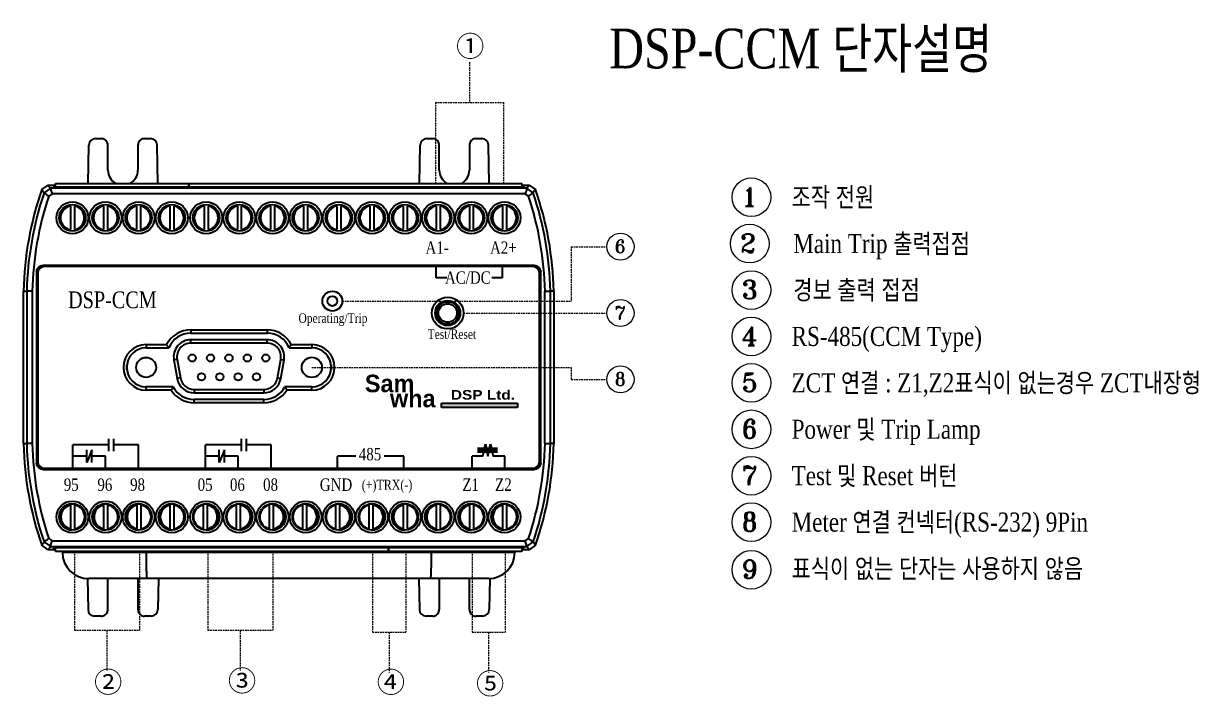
# Model space of a CAD drawing. Header units: millimetres. Extents: x 46 to 886, y 51 to 632.
# Drawn here: x 295.8 to 473.1, y 219 to 320.5 of the extents above; entities that cross this region are included whole.
import ezdxf
from ezdxf.enums import TextEntityAlignment as Align

# ---------------------------------------------------------------- set-up
doc = ezdxf.new("R2010")
doc.units = ezdxf.units.MM
doc.linetypes.add('DASHED2', pattern=[0.375, 0.25, -0.125])
for name, color, linetype in [('02___PRT_ALL_AXES', 7, 'Continuous'), ('03___PRT_ALL_CURVES', 7, 'Continuous'), ('40', 4, 'Continuous'), ('도면층1', 7, 'Continuous')]:
    doc.layers.add(name, color=color, linetype=linetype)
doc.styles.add('SS', font='batang.ttc', dxfattribs={"width": 0.8})
doc.styles.get("Standard").update_dxf_attribs({"font": 'BareunDotumPro1.ttf'})
doc.styles.add('STYLE2', font='romant.shx')
doc.styles.add('굴림체', font='arial.ttf')

msp = doc.modelspace()

# ---------------------------------------------------------------- hatches: boundary and pattern name
msp.add_hatch(color=5).paths.add_polyline_path([(358.89, 262.595), (358.89, 263.248), (370.36, 263.248), (370.36, 262.595)])

# ---------------------------------------------------------------- linework, layer by layer
at = {"color": 1, "linetype": 'DASHED2', "lineweight": 18}
for p, q in [((363.098, 314.654), (363.098, 308.569)), ((357.948, 308.569), (357.948, 296.377)), ((368.248, 308.569), (368.248, 296.377)), ((378.459, 286.827), (378.459, 278.627)), ((378.459, 268.627), (378.459, 266.827)), ((303.488, 240.877), (303.488, 229.019)), ((313.298, 240.877), (313.298, 229.019)), ((323.613, 240.877), (323.613, 229.019)), ((333.423, 240.877), (333.423, 229.019)), ((348.488, 240.877), (348.488, 228.685)), ((353.488, 240.877), (353.488, 228.685)), ((363.488, 240.877), (363.488, 228.685)), ((368.488, 240.877), (368.488, 228.685)), ((308.393, 229.019), (308.393, 222.934)), ((328.518, 229.019), (328.518, 222.934)), ((350.988, 228.685), (350.988, 222.6)), ((365.988, 228.685), (365.988, 222.6))]:
    msp.add_line(p, q, dxfattribs=at)
at = {"color": 1, "linetype": 'DASHED2', "lineweight": 5}
for p, q in [((357.948, 308.569), (368.248, 308.569)), ((378.459, 286.827), (383.829, 286.827)), ((343.91, 278.627), (378.459, 278.627)), ((362.213, 276.827), (378.459, 276.827)), ((378.459, 276.827), (383.829, 276.827)), ((339.313, 268.627), (378.459, 268.627)), ((378.459, 266.827), (383.829, 266.827)), ((303.488, 229.019), (313.298, 229.019)), ((323.613, 229.019), (333.423, 229.019)), ((348.488, 228.685), (353.488, 228.685)), ((363.488, 228.685), (368.488, 228.685))]:
    msp.add_line(p, q, dxfattribs=at)
at = {"color": 7, "linetype": 'Continuous'}
for p, q in [((305.568, 296.377), (305.668, 302.144)), ((306.668, 303.127), (307.546, 303.127)), ((308.546, 298.377), (308.546, 302.127)), ((313.081, 302.127), (313.081, 298.377)), ((314.081, 303.127), (314.958, 303.127)), ((316.059, 296.377), (315.958, 302.144)), ((355.568, 296.377), (355.668, 302.144)), ((356.668, 303.127), (357.546, 303.127)), ((358.546, 298.377), (358.546, 302.127)), ((363.081, 302.127), (363.081, 298.377)), ((364.081, 303.127), (364.958, 303.127)), ((366.059, 296.377), (365.958, 302.144)), ((298.574, 295.456), (299.518, 296.127)), ((299.518, 296.127), (300.623, 296.127)), ((300.264, 296.127), (300.434, 295.788)), ((300.623, 296.377), (320.748, 296.377)), ((300.623, 295.788), (300.623, 296.377)), ((320.748, 296.377), (320.748, 295.788)), ((320.751, 296.377), (371.001, 296.377)), ((320.751, 295.788), (320.751, 296.377)), ((371.001, 296.377), (371.001, 295.788)), ((371.001, 296.127), (372.108, 296.127)), ((371.362, 296.127), (371.193, 295.788)), ((372.108, 296.127), (373.052, 295.456)), ((299.873, 295.631), (298.926, 294.953)), ((300.138, 294.803), (299.625, 294.435)), ((371.754, 295.631), (299.872, 295.631)), ((371.488, 294.803), (300.138, 294.803)), ((371.193, 295.788), (300.434, 295.788)), ((372.001, 294.435), (371.488, 294.803)), ((372.7, 294.953), (371.754, 295.631)), ((302.886, 292.952), (302.886, 289.402)), ((303.486, 292.952), (303.486, 289.402)), ((307.886, 292.952), (307.886, 289.402)), ((308.486, 292.952), (308.486, 289.402)), ((312.886, 292.952), (312.886, 289.402)), ((313.486, 292.952), (313.486, 289.402)), ((317.886, 292.952), (317.886, 289.402)), ((318.486, 292.952), (318.486, 289.402)), ((323.076, 292.952), (323.076, 289.402)), ((323.676, 292.952), (323.676, 289.402)), ((328.076, 292.952), (328.076, 289.402)), ((328.676, 292.952), (328.676, 289.402)), ((333.076, 292.952), (333.076, 289.402)), ((333.676, 292.952), (333.676, 289.402)), ((338.076, 292.952), (338.076, 289.402)), ((338.676, 292.952), (338.676, 289.402)), ((343.076, 292.952), (343.076, 289.402)), ((343.676, 292.952), (343.676, 289.402)), ((348.076, 292.952), (348.076, 289.402)), ((348.676, 292.952), (348.676, 289.402)), ((353.076, 292.952), (353.076, 289.402)), ((353.676, 292.952), (353.676, 289.402)), ((358.076, 292.952), (358.076, 289.402)), ((358.676, 292.952), (358.676, 289.402)), ((363.076, 292.952), (363.076, 289.402)), ((363.676, 292.952), (363.676, 289.402)), ((368.076, 292.952), (368.076, 289.402)), ((368.676, 292.952), (368.676, 289.402)), ((372.838, 284.001), (298.789, 284.001)), ((298.789, 284.001), (298.813, 283.977)), ((372.813, 283.977), (298.813, 283.977)), ((372.663, 283.827), (298.963, 283.827)), ((358.078, 282.15), (358.078, 283.848)), ((368.078, 282.15), (368.078, 283.848)), ((372.838, 284.001), (372.813, 283.977)), ((297.789, 283.002), (297.789, 254.252)), ((297.789, 283.002), (297.813, 282.977)), ((297.813, 282.977), (297.813, 254.277)), ((297.963, 282.827), (297.963, 254.427)), ((373.663, 254.427), (373.663, 282.827)), ((373.838, 283.002), (373.813, 282.977)), ((373.813, 254.277), (373.813, 282.977)), ((373.838, 254.252), (373.838, 283.002)), ((295.813, 257.127), (295.813, 280.127)), ((295.813, 280.127), (296.309, 280.122)), ((296.309, 280.122), (296.309, 257.132)), ((297.137, 280.122), (296.309, 280.122)), ((297.137, 280.106), (297.137, 257.148)), ((374.489, 280.122), (375.317, 280.122)), ((374.489, 257.148), (374.489, 280.106)), ((375.813, 280.127), (375.317, 280.122)), ((375.317, 257.132), (375.317, 280.122)), ((375.813, 280.127), (375.813, 257.127)), ((321.063, 274.297), (321.063, 273.797)), ((321.063, 274.297), (332.563, 274.297)), ((321.063, 273.797), (332.563, 273.797)), ((332.563, 274.297), (332.563, 273.797)), ((314.313, 272.062), (314.313, 271.562)), ((314.313, 272.062), (317.412, 272.062)), ((314.313, 271.562), (317.732, 271.562)), ((321.063, 272.297), (321.063, 272.797)), ((332.563, 272.797), (321.063, 272.797)), ((332.563, 272.297), (321.063, 272.297)), ((332.563, 272.297), (332.563, 272.797)), ((335.894, 271.562), (339.313, 271.562)), ((336.214, 272.062), (339.313, 272.062)), ((339.313, 272.062), (339.313, 271.562)), ((318.995, 269.832), (318.503, 269.745)), ((318.503, 269.745), (318.996, 266.945)), ((318.995, 269.832), (319.489, 267.032)), ((334.138, 267.032), (334.631, 269.832)), ((334.63, 266.945), (335.124, 269.745)), ((334.631, 269.832), (335.124, 269.745)), ((319.489, 267.032), (318.996, 266.945)), ((334.138, 267.032), (334.63, 266.945)), ((314.313, 265.192), (314.313, 265.692)), ((318.386, 265.692), (314.313, 265.692)), ((318.1, 265.192), (314.313, 265.192)), ((321.557, 265.297), (321.557, 264.797)), ((321.557, 265.297), (332.069, 265.297)), ((321.557, 264.797), (332.069, 264.797)), ((332.069, 265.297), (332.069, 264.797)), ((339.313, 265.692), (335.24, 265.692)), ((339.313, 265.192), (335.526, 265.192)), ((339.313, 265.192), (339.313, 265.692)), ((321.557, 263.297), (321.557, 263.797)), ((332.069, 263.797), (321.557, 263.797)), ((332.069, 263.297), (321.557, 263.297)), ((332.069, 263.297), (332.069, 263.797)), ((295.813, 257.127), (296.309, 257.132)), ((297.137, 257.132), (296.309, 257.132)), ((308.68, 256.012), (308.68, 257.88)), ((309.46, 256.012), (309.46, 257.88)), ((328.68, 256.012), (328.68, 257.88)), ((329.46, 256.012), (329.46, 257.88)), ((374.489, 257.132), (375.317, 257.132)), ((375.813, 257.127), (375.317, 257.132)), ((303.251, 253.543), (303.251, 256.946)), ((305.356, 254.307), (305.356, 256.176)), ((306.136, 254.307), (306.136, 256.176)), ((313.186, 253.543), (313.186, 256.946)), ((323.251, 253.543), (323.251, 256.946)), ((325.356, 254.307), (325.356, 256.176)), ((326.136, 254.307), (326.136, 256.176)), ((333.186, 253.543), (333.186, 256.946)), ((297.789, 254.252), (297.813, 254.277)), ((308.186, 253.543), (308.186, 255.242)), ((328.186, 253.543), (328.186, 255.242)), ((343.191, 253.543), (343.191, 255.242)), ((353.186, 253.543), (353.186, 255.242)), ((363.506, 253.543), (363.506, 255.242)), ((368.441, 253.543), (368.441, 255.242)), ((373.838, 254.252), (373.813, 254.277)), ((298.789, 253.253), (298.813, 253.277)), ((298.789, 253.253), (372.838, 253.253)), ((298.813, 253.277), (372.813, 253.277)), ((298.963, 253.427), (372.663, 253.427)), ((372.838, 253.253), (372.813, 253.277)), ((302.951, 244.302), (302.951, 247.852)), ((303.551, 244.302), (303.551, 247.852)), ((307.951, 244.302), (307.951, 247.852)), ((308.551, 244.302), (308.551, 247.852)), ((312.951, 244.302), (312.951, 247.852)), ((313.551, 244.302), (313.551, 247.852)), ((317.951, 244.302), (317.951, 247.852)), ((318.551, 244.302), (318.551, 247.852)), ((322.951, 244.302), (322.951, 247.852)), ((323.551, 244.302), (323.551, 247.852)), ((327.951, 244.302), (327.951, 247.852)), ((328.551, 244.302), (328.551, 247.852)), ((332.951, 244.302), (332.951, 247.852)), ((333.551, 244.302), (333.551, 247.852)), ((337.951, 244.302), (337.951, 247.852)), ((338.551, 244.302), (338.551, 247.852)), ((342.951, 244.302), (342.951, 247.852)), ((343.551, 244.302), (343.551, 247.852)), ((347.951, 244.302), (347.951, 247.852)), ((348.551, 244.302), (348.551, 247.852)), ((353.141, 244.302), (353.141, 247.852)), ((353.741, 244.302), (353.741, 247.852)), ((358.141, 244.302), (358.141, 247.852)), ((358.741, 244.302), (358.741, 247.852)), ((363.141, 244.302), (363.141, 247.852)), ((363.741, 244.302), (363.741, 247.852)), ((368.141, 244.302), (368.141, 247.852)), ((368.741, 244.302), (368.741, 247.852)), ((299.518, 241.127), (298.574, 241.798)), ((298.926, 242.301), (299.873, 241.623)), ((300.626, 241.127), (299.518, 241.127)), ((299.625, 242.818), (300.138, 242.451)), ((299.872, 241.623), (371.754, 241.623)), ((300.138, 242.451), (371.488, 242.451)), ((300.264, 241.127), (300.434, 241.466)), ((300.434, 241.466), (371.193, 241.466)), ((300.626, 240.877), (300.626, 241.466)), ((350.876, 241.466), (350.876, 240.877)), ((350.878, 240.877), (350.878, 241.466)), ((371.003, 241.466), (371.003, 240.877)), ((372.108, 241.127), (371.003, 241.127)), ((371.362, 241.127), (371.193, 241.466)), ((371.488, 242.451), (372.001, 242.818)), ((371.754, 241.623), (372.7, 242.301)), ((373.052, 241.798), (372.108, 241.127)), ((350.876, 240.877), (300.626, 240.877)), ((301.673, 240.877), (301.676, 240.707)), ((369.95, 240.707), (301.676, 240.707)), ((314.311, 240.707), (314.311, 240.877)), ((371.003, 240.877), (350.878, 240.877)), ((357.315, 240.707), (357.315, 240.877)), ((369.953, 240.877), (369.95, 240.707)), ((305.464, 236.8), (305.546, 232.109)), ((365.951, 236.777), (305.676, 236.777)), ((308.546, 232.127), (308.546, 236.777)), ((313.081, 236.777), (313.081, 232.127)), ((316.162, 236.777), (316.08, 232.109)), ((355.465, 236.777), (355.546, 232.109)), ((358.546, 236.777), (358.546, 232.127)), ((363.081, 232.127), (363.081, 236.777)), ((366.162, 236.8), (366.08, 232.109)), ((307.546, 231.127), (306.546, 231.127)), ((315.081, 231.127), (314.081, 231.127)), ((357.546, 231.127), (356.546, 231.127)), ((365.081, 231.127), (364.081, 231.127))]:
    msp.add_line(p, q, dxfattribs=at)
for p, q in [((359.676, 282.15), (358.078, 282.15)), ((368.078, 282.15), (366.479, 282.15)), ((365.104, 255.242), (365.494, 257.11)), ((365.494, 257.11), (365.884, 255.242)), ((365.884, 255.242), (366.274, 257.11)), ((366.274, 257.11), (366.664, 255.242)), ((308.68, 256.946), (303.251, 256.946)), ((306.136, 256.176), (305.356, 254.307)), ((313.186, 256.946), (309.46, 256.946)), ((328.68, 256.946), (323.251, 256.946)), ((326.136, 256.176), (325.356, 254.307)), ((333.186, 256.946), (329.46, 256.946)), ((364.288, 256.435), (367.322, 256.435)), ((364.288, 256.176), (367.322, 256.176)), ((364.288, 255.917), (367.322, 255.917)), ((305.356, 255.242), (303.251, 255.242)), ((308.186, 255.242), (306.136, 255.242)), ((325.356, 255.242), (323.251, 255.242)), ((328.186, 255.242), (326.136, 255.242)), ((345.967, 255.242), (343.191, 255.242)), ((353.186, 255.242), (350.239, 255.242)), ((365.104, 255.242), (363.506, 255.242)), ((368.441, 255.242), (366.664, 255.242))]:
    msp.add_line(p, q)
at = {"color": 5}
for p, q in [((358.89, 263.248), (370.36, 263.248)), ((358.89, 262.595), (358.89, 263.248)), ((370.36, 262.595), (358.89, 262.595)), ((370.36, 263.248), (370.36, 262.595))]:
    msp.add_line(p, q, dxfattribs=at)
at = {"color": 0, "linetype": 'ByBlock', "lineweight": 18}
for centre, radius in [((405.632, 294.29), 2.922), ((405.382, 287.293), 2.922), ((385.875, 286.827), 2.046), ((405.632, 280.29), 2.922), ((385.875, 276.827), 2.046), ((405.632, 273.29), 2.922), ((385.875, 266.827), 2.046), ((405.632, 266.29), 2.922), ((405.632, 259.29), 2.922), ((405.632, 252.29), 2.922), ((405.632, 245.29), 2.922), ((405.632, 238.115), 2.922)]:
    msp.add_circle(centre, radius, dxfattribs=at)
at = {"color": 7, "linetype": 'Continuous'}
for centre, radius in [((303.186, 291.177), 2.4), ((303.186, 291.177), 2), ((308.186, 291.177), 2.4), ((308.186, 291.177), 2), ((313.186, 291.177), 2.4), ((313.186, 291.177), 2), ((318.186, 291.177), 2.4), ((318.186, 291.177), 2), ((323.376, 291.177), 2.4), ((323.376, 291.177), 2), ((328.376, 291.177), 2.4), ((328.376, 291.177), 2), ((333.376, 291.177), 2.4), ((333.376, 291.177), 2), ((338.376, 291.177), 2.4), ((338.376, 291.177), 2), ((343.376, 291.177), 2.4), ((343.376, 291.177), 2), ((348.376, 291.177), 2.4), ((348.376, 291.177), 2), ((353.376, 291.177), 2.4), ((353.376, 291.177), 2), ((358.376, 291.177), 2.4), ((358.376, 291.177), 2), ((363.376, 291.177), 2.4), ((363.376, 291.177), 2), ((368.376, 291.177), 2.4), ((368.376, 291.177), 2), ((359.813, 276.827), 2.4), ((359.813, 276.827), 1.9), ((359.813, 276.827), 1.7), ((359.813, 276.827), 1.4), ((321.273, 270.047), 0.55), ((324.043, 270.047), 0.55), ((326.813, 270.047), 0.55), ((329.583, 270.047), 0.55), ((332.353, 270.047), 0.55), ((322.663, 267.207), 0.55), ((325.433, 267.207), 0.55), ((328.193, 267.207), 0.55), ((330.963, 267.207), 0.55), ((303.186, 246.077), 2.4), ((308.186, 246.077), 2.4), ((313.186, 246.077), 2.4), ((318.186, 246.077), 2.4), ((323.376, 246.077), 2.4), ((328.376, 246.077), 2.4), ((333.376, 246.077), 2.4), ((338.376, 246.077), 2.4), ((343.376, 246.077), 2.4), ((348.376, 246.077), 2.4), ((353.376, 246.077), 2.4), ((358.376, 246.077), 2.4), ((363.376, 246.077), 2.4), ((368.376, 246.077), 2.4), ((303.186, 246.077), 2), ((308.186, 246.077), 2), ((313.186, 246.077), 2), ((318.186, 246.077), 2), ((323.376, 246.077), 2), ((328.376, 246.077), 2), ((333.376, 246.077), 2), ((338.376, 246.077), 2), ((343.376, 246.077), 2), ((348.376, 246.077), 2), ((353.376, 246.077), 2), ((358.376, 246.077), 2), ((363.376, 246.077), 2), ((368.376, 246.077), 2)]:
    msp.add_circle(centre, radius, dxfattribs=at)
for centre, radius, start, end in [((306.668, 302.127), 1, 90, 179), ((314.958, 302.127), 1, 1, 90), ((356.668, 302.127), 1, 90, 179), ((364.958, 302.127), 1, 1, 90), ((310.813, 298.377), 2.267, 180, 242.3898), ((310.813, 298.377), 2.267, 297.6102, 0), ((360.813, 298.377), 2.267, 180, 242.3898), ((360.813, 298.377), 2.267, 297.6102, 0), ((345.801, 279.035), 50, 160.82791, 178.74912), ((345.801, 279.035), 49.504, 161.24388, 178.74287), ((345.801, 279.035), 48.677, 161.5561, 178.73961), ((325.825, 279.035), 48.677, 1.26039, 18.4439), ((325.825, 279.035), 49.504, 1.25713, 18.75612), ((325.825, 279.035), 50, 1.25088, 19.17209), ((303.186, 291.177), 1.8, 99.59407, 260.40593), ((303.186, 291.177), 1.8, 279.59407, 80.40593), ((308.186, 291.177), 1.8, 99.59407, 260.40593), ((308.186, 291.177), 1.8, 279.59407, 80.40593), ((313.186, 291.177), 1.8, 99.59407, 260.40593), ((313.186, 291.177), 1.8, 279.59407, 80.40593), ((318.186, 291.177), 1.8, 99.59407, 260.40593), ((318.186, 291.177), 1.8, 279.59407, 80.40593), ((323.376, 291.177), 1.8, 99.59407, 260.40593), ((323.376, 291.177), 1.8, 279.59407, 80.40593), ((328.376, 291.177), 1.8, 99.59407, 260.40593), ((328.376, 291.177), 1.8, 279.59407, 80.40593), ((333.376, 291.177), 1.8, 99.59407, 260.40593), ((333.376, 291.177), 1.8, 279.59407, 80.40593), ((338.376, 291.177), 1.8, 99.59407, 260.40593), ((338.376, 291.177), 1.8, 279.59407, 80.40593), ((343.376, 291.177), 1.8, 99.59407, 260.40593), ((343.376, 291.177), 1.8, 279.59407, 80.40593), ((348.376, 291.177), 1.8, 99.59407, 260.40593), ((348.376, 291.177), 1.8, 279.59407, 80.40593), ((353.376, 291.177), 1.8, 99.59407, 260.40593), ((353.376, 291.177), 1.8, 279.59407, 80.40593), ((358.376, 291.177), 1.8, 99.59407, 260.40593), ((358.376, 291.177), 1.8, 279.59407, 80.40593), ((363.376, 291.177), 1.8, 99.59407, 260.40593), ((363.376, 291.177), 1.8, 279.59407, 80.40593), ((368.376, 291.177), 1.8, 99.59407, 260.40593), ((368.376, 291.177), 1.8, 279.59407, 80.40593), ((298.963, 282.827), 1, 90, 180), ((372.663, 282.827), 1, 0, 90), ((321.063, 270.197), 4.1, 90, 152.94355), ((321.063, 270.197), 3.6, 90, 157.71793), ((332.563, 270.197), 4.1, 27.05719, 90), ((332.563, 270.197), 3.6, 22.28207, 90), ((314.313, 268.627), 3.435, 90, 270), ((314.313, 268.627), 2.935, 90, 270), ((321.063, 270.197), 2.6, 90, 190), ((321.063, 270.197), 2.1, 90, 190), ((332.563, 270.197), 2.6, 350, 90), ((332.563, 270.197), 2.1, 350, 90), ((339.313, 268.627), 3.435, 270, 90), ((339.313, 268.627), 2.935, 270, 90), ((321.557, 267.397), 2.6, 190, 270), ((321.557, 267.397), 2.1, 190, 270), ((332.069, 267.397), 2.1, 270, 350), ((332.069, 267.397), 2.6, 270, 350), ((321.557, 267.397), 4.1, 212.5345, 270), ((321.557, 267.397), 3.6, 208.26896, 270), ((332.069, 267.397), 3.6, 270, 331.73104), ((332.069, 267.397), 4.1, 270, 327.4655), ((345.801, 258.218), 50, 181.25088, 199.17209), ((345.801, 258.218), 49.504, 181.25713, 198.75612), ((345.801, 258.218), 48.677, 181.26039, 198.4439), ((325.825, 258.218), 48.677, 341.5561, 358.73961), ((325.825, 258.218), 49.504, 341.24388, 358.74287), ((325.825, 258.218), 50, 340.82791, 358.74912), ((298.963, 254.427), 1, 180, 270), ((372.663, 254.427), 1, 270, 0), ((303.251, 246.077), 1.8, 99.59407, 260.40593), ((303.251, 246.077), 1.8, 279.59407, 80.40593), ((308.251, 246.077), 1.8, 99.59407, 260.40593), ((308.251, 246.077), 1.8, 279.59407, 80.40593), ((313.251, 246.077), 1.8, 99.59407, 260.40593), ((313.251, 246.077), 1.8, 279.59407, 80.40593), ((318.251, 246.077), 1.8, 99.59407, 260.40593), ((318.251, 246.077), 1.8, 279.59407, 80.40593), ((323.251, 246.077), 1.8, 99.59407, 260.40593), ((323.251, 246.077), 1.8, 279.59407, 80.40593), ((328.251, 246.077), 1.8, 99.59407, 260.40593), ((328.251, 246.077), 1.8, 279.59407, 80.40593), ((333.251, 246.077), 1.8, 99.59407, 260.40593), ((333.251, 246.077), 1.8, 279.59407, 80.40593), ((338.251, 246.077), 1.8, 99.59407, 260.40593), ((338.251, 246.077), 1.8, 279.59407, 80.40593), ((343.251, 246.077), 1.8, 99.59407, 260.40593), ((343.251, 246.077), 1.8, 279.59407, 80.40593), ((348.251, 246.077), 1.8, 99.59407, 260.40593), ((348.251, 246.077), 1.8, 279.59407, 80.40593), ((353.441, 246.077), 1.8, 99.59407, 260.40593), ((353.441, 246.077), 1.8, 279.59407, 80.40593), ((358.441, 246.077), 1.8, 99.59407, 260.40593), ((358.441, 246.077), 1.8, 279.59407, 80.40593), ((363.441, 246.077), 1.8, 99.59407, 260.40593), ((363.441, 246.077), 1.8, 279.59407, 80.40593), ((368.441, 246.077), 1.8, 99.59407, 260.40593), ((368.441, 246.077), 1.8, 279.59407, 80.40593), ((305.676, 240.777), 4, 181, 270), ((365.951, 240.777), 4, 270, 359), ((306.546, 232.127), 1, 181, 270), ((315.081, 232.127), 1, 270, 359), ((356.546, 232.127), 1, 181, 270), ((365.081, 232.127), 1, 270, 359)]:
    msp.add_arc(centre, radius, start, end, dxfattribs=at)
for points, knots in [([(308.546, 302.127), (308.546, 302.231), (308.513, 302.441), (308.368, 302.724), (308.143, 302.949), (307.86, 303.094), (307.65, 303.127), (307.546, 303.127)], [0, 0, 0, 0, 0.3128443, 0.6257071, 0.9385998, 1.2515225, 1.5644638, 1.5644638, 1.5644638, 1.5644638]), ([(314.081, 303.127), (313.977, 303.127), (313.766, 303.094), (313.483, 302.949), (313.258, 302.724), (313.114, 302.441), (313.081, 302.231), (313.081, 302.127)], [0, 0, 0, 0, 0.3129412, 0.6258639, 0.9387567, 1.2516195, 1.5644638, 1.5644638, 1.5644638, 1.5644638]), ([(358.546, 302.127), (358.546, 302.231), (358.513, 302.441), (358.368, 302.724), (358.143, 302.949), (357.86, 303.094), (357.65, 303.127), (357.546, 303.127)], [0, 0, 0, 0, 0.3128443, 0.6257071, 0.9385998, 1.2515225, 1.5644638, 1.5644638, 1.5644638, 1.5644638]), ([(364.081, 303.127), (363.977, 303.127), (363.766, 303.094), (363.483, 302.949), (363.258, 302.724), (363.114, 302.441), (363.081, 302.231), (363.081, 302.127)], [0, 0, 0, 0, 0.3129412, 0.6258639, 0.9387567, 1.2516195, 1.5644638, 1.5644638, 1.5644638, 1.5644638]), ([(299.872, 295.631), (299.838, 295.68), (299.76, 295.787), (299.642, 295.953), (299.559, 296.07), (299.518, 296.127)], [0, 0, 0, 0, 0.17899192, 0.39786681, 0.60925193, 0.60925193, 0.60925193, 0.60925193]), ([(371.754, 295.631), (371.789, 295.679), (371.866, 295.787), (371.984, 295.952), (372.067, 296.069), (372.108, 296.127)], [0, 0, 0, 0, 0.17820854, 0.39708416, 0.60925193, 0.60925193, 0.60925193, 0.60925193]), ([(298.926, 294.953), (298.892, 295.002), (298.815, 295.112), (298.698, 295.279), (298.615, 295.398), (298.574, 295.456)], [0, 0, 0, 0, 0.18024777, 0.40064801, 0.61349574, 0.61349574, 0.61349574, 0.61349574]), ([(298.926, 294.953), (299.001, 294.896), (299.162, 294.793), (299.389, 294.612), (299.546, 294.495), (299.625, 294.436)], [0, 0, 0, 0, 0.28246747, 0.5729897, 0.87011684, 0.87011684, 0.87011684, 0.87011684]), ([(299.872, 295.631), (299.902, 295.542), (299.948, 295.356), (300.046, 295.083), (300.107, 294.897), (300.138, 294.803)], [0, 0, 0, 0, 0.28287008, 0.57326512, 0.86975369, 0.86975369, 0.86975369, 0.86975369]), ([(371.754, 295.631), (371.724, 295.542), (371.679, 295.356), (371.58, 295.083), (371.519, 294.897), (371.488, 294.803)], [0, 0, 0, 0, 0.28287466, 0.57326965, 0.86975368, 0.86975368, 0.86975368, 0.86975368]), ([(372.701, 294.953), (372.626, 294.896), (372.464, 294.793), (372.237, 294.612), (372.08, 294.495), (372.001, 294.436)], [0, 0, 0, 0, 0.28246279, 0.57298506, 0.87011686, 0.87011686, 0.87011686, 0.87011686]), ([(372.7, 294.953), (372.735, 295.002), (372.811, 295.111), (372.928, 295.279), (373.011, 295.397), (373.052, 295.456)], [0, 0, 0, 0, 0.17945891, 0.39985993, 0.61349574, 0.61349574, 0.61349574, 0.61349574]), ([(297.789, 283.002), (297.789, 283.106), (297.822, 283.316), (297.966, 283.599), (298.191, 283.824), (298.474, 283.968), (298.684, 284.001), (298.789, 284.001)], [0, 0, 0, 0, 0.31286, 0.6256693, 0.9384589, 1.2512679, 1.5641278, 1.5641278, 1.5641278, 1.5641278]), ([(298.813, 283.977), (298.709, 283.977), (298.499, 283.944), (298.216, 283.799), (297.991, 283.575), (297.846, 283.291), (297.813, 283.081), (297.813, 282.977)], [0, 0, 0, 0, 0.3128599, 0.6256689, 0.9384586, 1.2512678, 1.5641278, 1.5641278, 1.5641278, 1.5641278]), ([(373.813, 282.977), (373.813, 283.081), (373.78, 283.291), (373.636, 283.575), (373.411, 283.799), (373.128, 283.944), (372.918, 283.977), (372.813, 283.977)], [0, 0, 0, 0, 0.3128599, 0.6256689, 0.9384586, 1.2512678, 1.5641278, 1.5641278, 1.5641278, 1.5641278]), ([(372.838, 284.001), (372.942, 284.001), (373.152, 283.968), (373.435, 283.824), (373.66, 283.599), (373.804, 283.316), (373.838, 283.106), (373.838, 283.002)], [0, 0, 0, 0, 0.31286, 0.6256693, 0.9384589, 1.2512679, 1.5641278, 1.5641278, 1.5641278, 1.5641278]), ([(317.732, 271.562), (317.696, 271.616), (317.624, 271.725), (317.517, 271.891), (317.447, 272.005), (317.412, 272.062)], [0, 0, 0, 0, 0.19415575, 0.39205987, 0.59372276, 0.59372276, 0.59372276, 0.59372276]), ([(335.894, 271.562), (335.93, 271.616), (336.002, 271.725), (336.109, 271.891), (336.179, 272.005), (336.214, 272.062)], [0, 0, 0, 0, 0.19410924, 0.39200941, 0.59371784, 0.59371784, 0.59371784, 0.59371784]), ([(318.386, 265.692), (318.354, 265.638), (318.29, 265.529), (318.194, 265.362), (318.132, 265.249), (318.1, 265.192)], [0, 0, 0, 0, 0.18852858, 0.38053284, 0.57601707, 0.57601707, 0.57601707, 0.57601707]), ([(335.24, 265.692), (335.272, 265.638), (335.337, 265.529), (335.432, 265.362), (335.495, 265.249), (335.526, 265.192)], [0, 0, 0, 0, 0.18852858, 0.38053284, 0.57601707, 0.57601707, 0.57601707, 0.57601707]), ([(298.789, 253.253), (298.684, 253.253), (298.474, 253.286), (298.191, 253.43), (297.966, 253.655), (297.822, 253.938), (297.789, 254.148), (297.789, 254.252)], [0, 0, 0, 0, 0.31286, 0.6256693, 0.9384589, 1.2512679, 1.5641278, 1.5641278, 1.5641278, 1.5641278]), ([(297.813, 254.277), (297.813, 254.173), (297.846, 253.962), (297.991, 253.679), (298.216, 253.454), (298.499, 253.31), (298.709, 253.277), (298.813, 253.277)], [0, 0, 0, 0, 0.3128599, 0.6256689, 0.9384586, 1.2512678, 1.5641278, 1.5641278, 1.5641278, 1.5641278]), ([(372.813, 253.277), (372.918, 253.277), (373.128, 253.31), (373.411, 253.454), (373.636, 253.679), (373.78, 253.962), (373.813, 254.173), (373.813, 254.277)], [0, 0, 0, 0, 0.3128599, 0.6256689, 0.9384586, 1.2512678, 1.5641278, 1.5641278, 1.5641278, 1.5641278]), ([(373.838, 254.252), (373.838, 254.148), (373.804, 253.938), (373.66, 253.655), (373.435, 253.43), (373.152, 253.286), (372.942, 253.253), (372.838, 253.253)], [0, 0, 0, 0, 0.31286, 0.6256693, 0.9384589, 1.2512679, 1.5641278, 1.5641278, 1.5641278, 1.5641278]), ([(298.926, 242.301), (298.892, 242.252), (298.815, 242.143), (298.698, 241.975), (298.615, 241.857), (298.574, 241.798)], [0, 0, 0, 0, 0.17945891, 0.39985993, 0.61349574, 0.61349574, 0.61349574, 0.61349574]), ([(298.926, 242.301), (299.001, 242.358), (299.162, 242.461), (299.389, 242.642), (299.546, 242.758), (299.625, 242.818)], [0, 0, 0, 0, 0.28246295, 0.57298523, 0.87011684, 0.87011684, 0.87011684, 0.87011684]), ([(299.872, 241.623), (299.838, 241.575), (299.761, 241.467), (299.643, 241.302), (299.559, 241.185), (299.518, 241.127)], [0, 0, 0, 0, 0.17820854, 0.39708416, 0.60925193, 0.60925193, 0.60925193, 0.60925193]), ([(299.872, 241.623), (299.902, 241.712), (299.948, 241.898), (300.046, 242.171), (300.107, 242.357), (300.138, 242.451)], [0, 0, 0, 0, 0.28287466, 0.57326965, 0.86975368, 0.86975368, 0.86975368, 0.86975368]), ([(371.754, 241.623), (371.724, 241.712), (371.679, 241.898), (371.58, 242.171), (371.519, 242.357), (371.488, 242.451)], [0, 0, 0, 0, 0.28287008, 0.57326512, 0.86975369, 0.86975369, 0.86975369, 0.86975369]), ([(371.754, 241.623), (371.789, 241.574), (371.866, 241.466), (371.984, 241.301), (372.067, 241.184), (372.108, 241.127)], [0, 0, 0, 0, 0.17899192, 0.39786681, 0.60925193, 0.60925193, 0.60925193, 0.60925193]), ([(372.701, 242.301), (372.626, 242.358), (372.464, 242.461), (372.237, 242.642), (372.08, 242.758), (372.001, 242.818)], [0, 0, 0, 0, 0.28246763, 0.57298986, 0.87011682, 0.87011682, 0.87011682, 0.87011682]), ([(372.7, 242.301), (372.735, 242.252), (372.812, 242.142), (372.929, 241.975), (373.011, 241.856), (373.052, 241.798)], [0, 0, 0, 0, 0.18024777, 0.40064801, 0.61349574, 0.61349574, 0.61349574, 0.61349574]), ([(314.311, 240.707), (314.312, 240.414), (314.313, 239.843), (314.322, 239.027), (314.331, 238.289), (314.355, 237.693), (314.356, 237.197), (314.411, 236.979), (314.392, 236.777), (314.426, 236.777)], [0, 0, 0, 0, 0.8787524, 1.7109392, 2.4557807, 3.076824, 3.5437717, 3.834118, 3.9358054, 3.9358054, 3.9358054, 3.9358054]), ([(357.315, 240.707), (357.315, 240.414), (357.313, 239.843), (357.305, 239.027), (357.295, 238.289), (357.271, 237.693), (357.271, 237.197), (357.215, 236.979), (357.234, 236.777), (357.2, 236.777)], [0, 0, 0, 0, 0.8787524, 1.7109392, 2.4557807, 3.076824, 3.5437717, 3.834118, 3.9358054, 3.9358054, 3.9358054, 3.9358054]), ([(307.546, 231.127), (307.65, 231.127), (307.86, 231.16), (308.143, 231.305), (308.368, 231.529), (308.513, 231.813), (308.546, 232.023), (308.546, 232.127)], [0, 0, 0, 0, 0.3129412, 0.6258639, 0.9387567, 1.2516195, 1.5644638, 1.5644638, 1.5644638, 1.5644638]), ([(313.081, 232.127), (313.081, 232.023), (313.114, 231.813), (313.258, 231.529), (313.483, 231.305), (313.766, 231.16), (313.977, 231.127), (314.081, 231.127)], [0, 0, 0, 0, 0.3128443, 0.6257071, 0.9385998, 1.2515225, 1.5644638, 1.5644638, 1.5644638, 1.5644638]), ([(357.546, 231.127), (357.65, 231.127), (357.86, 231.16), (358.143, 231.305), (358.368, 231.529), (358.513, 231.813), (358.546, 232.023), (358.546, 232.127)], [0, 0, 0, 0, 0.3129412, 0.6258639, 0.9387567, 1.2516195, 1.5644638, 1.5644638, 1.5644638, 1.5644638]), ([(363.081, 232.127), (363.081, 232.023), (363.114, 231.813), (363.258, 231.529), (363.483, 231.305), (363.766, 231.16), (363.977, 231.127), (364.081, 231.127)], [0, 0, 0, 0, 0.3128443, 0.6257071, 0.9385998, 1.2515225, 1.5644638, 1.5644638, 1.5644638, 1.5644638])]:
    msp.add_open_spline(points, degree=3, knots=knots, dxfattribs=at)
at = {"layer": '02___PRT_ALL_AXES', "color": 7, "linetype": 'Continuous'}
for p, q in [((311.408, 268.255), (311.408, 269.001)), ((342.218, 268.999), (342.218, 268.253))]:
    msp.add_line(p, q, dxfattribs=at)
for centre, radius in [((314.313, 268.627), 1.5), ((339.313, 268.627), 1.525)]:
    msp.add_circle(centre, radius, dxfattribs=at)
for centre, start, end in [((303.251, 246.077), 93.69703, 266.30815), ((308.251, 246.077), 93.69703, 266.30815), ((313.251, 246.077), 93.69703, 266.30815), ((318.251, 246.077), 93.69703, 266.30815), ((323.251, 246.077), 273.69457, 86.30569), ((328.251, 246.077), 273.69457, 86.30569), ((333.251, 246.077), 273.69457, 86.30569), ((338.251, 246.077), 273.69457, 86.30569), ((343.251, 246.077), 273.69457, 86.30569), ((348.251, 246.077), 273.69457, 86.30569), ((353.441, 246.077), 94.22842, 265.77923), ((358.441, 246.077), 94.22842, 265.77923), ((363.441, 246.077), 94.22842, 265.77923), ((368.441, 246.077), 94.22842, 265.77923)]:
    msp.add_arc(centre, 2, start, end, dxfattribs=at)
at = {"layer": '03___PRT_ALL_CURVES', "color": 4, "linetype": 'Continuous'}
msp.add_circle((342.41, 278.627), 0.75, dxfattribs=at)
at = {"layer": '도면층1'}
msp.add_circle((342.41, 278.627), 1.5, dxfattribs=at)

# ---------------------------------------------------------------- texts
at = {"color": 0, "style": 'SS', "width": 0.8}
msp.add_text('DSP-CCM 단자설명', height=6, dxfattribs=at).set_placement((384.185, 313.714))
at = {"color": 0, "style": 'STYLE2'}
for s, height, p in [('1', 2.815, (404.16, 292.945)), ('6', 1.97, (384.996, 285.885)), ('2', 2.815, (403.91, 285.948)), ('3', 2.815, (404.16, 278.945)), ('7', 1.97, (384.996, 275.885)), ('4', 2.815, (404.16, 271.945)), ('8', 1.97, (384.996, 265.885)), ('5', 2.815, (404.16, 264.945)), ('6', 2.815, (404.16, 257.945)), ('7', 2.815, (404.16, 250.945)), ('8', 2.815, (404.16, 243.945)), ('9', 2.815, (404.16, 236.77))]:
    msp.add_text(s, height=height, dxfattribs=at).set_placement(p)
at = {"color": 7, "linetype": 'Continuous', "style": 'SS', "width": 0.8}
msp.add_text('DSP-CCM', height=2.52, dxfattribs=at).set_placement((302.54, 277.559))
at = {"color": 0, "lineweight": 18, "char_height": 3.12766, "width": 5.16757, "attachment_point": 1, "style": '굴림체'}
for s, insert in [('{\\fBatang|b0|i0|c129|p18;①}', (361.071, 318.618)), ('{\\fBatang|b0|i0|c129|p18;③}', (326.653, 222.934)), ('{\\fBatang|b0|i0|c129|p18;②}', (306.455, 222.737)), ('{\\fBatang|b0|i0|c129|p18;④}', (349.112, 222.72)), ('{\\fBatang|b0|i0|c129|p18;⑤}', (364.08, 222.497))]:
    msp.add_mtext(s, dxfattribs=dict(at, insert=insert))
at = {"lineweight": 18, "char_height": 2.88, "attachment_point": 1, "style": 'SS'}
for s, insert, width in [('조작 전원 ', (411.703, 295.742), 27.27324), ('Main Trip 출력접점', (411.953, 288.739), 33.40188), ('경보 출력 접점', (411.953, 281.739), 70.59432), ('RS-485(CCM Type)', (411.703, 274.742), 37.83661), ('ZCT 연결 : Z1,Z2표식이 없는경우 ZCT내장형', (411.703, 267.742), 69.37651), ('Power 및 Trip Lamp', (411.703, 260.742), 36.90446), ('Test 및 Reset 버턴', (411.703, 253.742), 44.79841), ('Meter 연결 컨넥터(RS-232) 9Pin', (411.703, 246.742), 70.31337), ('표식이 없는 단자는 사용하지 않음', (411.703, 239.742), 49.13237)]:
    msp.add_mtext(s, dxfattribs=dict(at, insert=insert, width=width))
at = {"color": 20, "insert": (347.315, 267.525), "char_height": 2.646, "width": 9.50854, "attachment_point": 1}
msp.add_mtext('{\\fPump Demi Bold LET|b0|i0|c0|p2;Sam}', dxfattribs=at)
at = {"color": 5, "insert": (351.103, 265.26), "char_height": 2.646, "width": 9.50854, "attachment_point": 1}
msp.add_mtext('{\\fPump Demi Bold LET|b0|i0|c0|p2;wha}', dxfattribs=at)
at = {"color": 0, "insert": (360.296, 265.214), "char_height": 1.45133, "width": 10.0641, "attachment_point": 1}
msp.add_mtext('{\\fArial Black|b0|i0|c0|p34;DSP Ltd.}', dxfattribs=at)
at = {"layer": '40', "color": 0, "style": 'SS', "width": 0.8}
for s, height, p in [('A1-', 1.8658, (358.212, 285.757)), ('A2+', 1.8658, (368.212, 285.757)), ('AC/DC', 1.8658, (362.845, 281.235)), ('Operating/Trip', 1.4352, (342.502, 275.346)), ('Test/Reset', 1.4352, (360.449, 272.925)), ('485', 1.8658, (348.091, 254.614)), ('95', 1.8658, (303.022, 250.013)), ('96', 1.8658, (308.087, 250.013)), ('98', 1.8658, (313.022, 250.013)), ('05', 1.8658, (323.212, 250.013)), ('06', 1.8658, (328.087, 250.013)), ('08', 1.8658, (333.087, 250.013)), ('GND', 1.8658, (342.962, 250.013)), ('(+)TRX(-)', 1.4926, (350.659, 250.184)), ('Z1', 1.8658, (363.277, 250.013)), ('Z2', 1.8658, (368.212, 250.013))]:
    msp.add_text(s, height=height, dxfattribs=at).set_placement(p, align=Align.CENTER)

doc.saveas('drawing.dxf')
